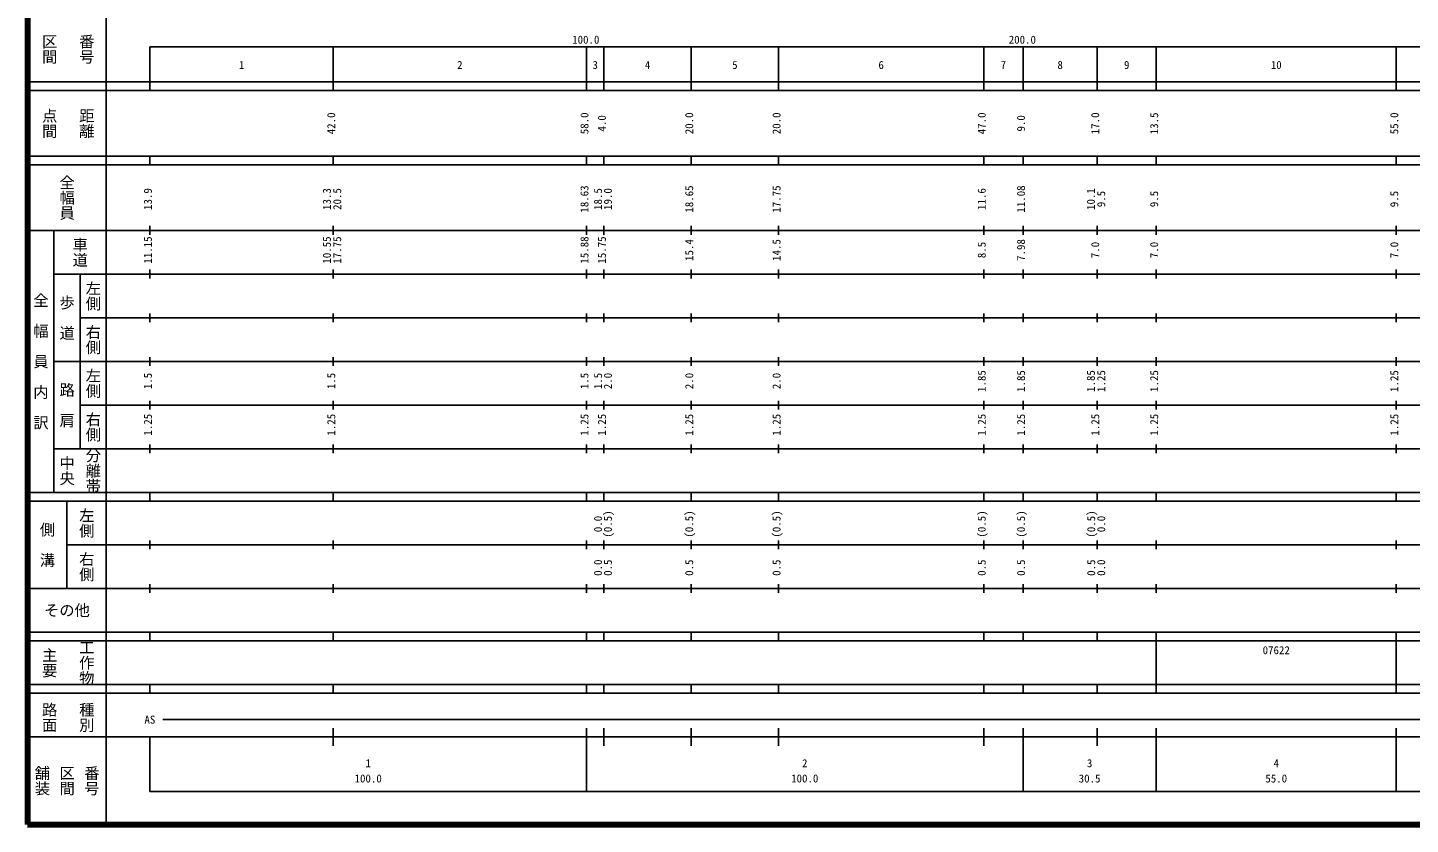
# Model space of a CAD drawing. Units: millimetres on the paper, enlarged 1000 times. Extents: x 40000 to 680000, y 20000 to 380000.
# Drawn here: x 40000 to 356719, y 20000 to 202409 of the extents above; entities that cross this region are included whole.
import ezdxf
from ezdxf.enums import TextEntityAlignment as Align

# ---------------------------------------------------------------- set-up
doc = ezdxf.new("R2010")
doc.units = ezdxf.units.MM
doc.header["$LTSCALE"] = 1000
doc.layers.add('M-TTL', color=2, linetype='Continuous', lineweight=140)
doc.layers.add('M-TTL-BAND', color=7, linetype='Continuous', lineweight=25)
doc.styles.add('@ＭＳ ゴシック', font='')
doc.styles.add('ＭＳ ゴシック', font='')
doc.styles.get('@ＭＳ ゴシック').set_extended_font_data('@MS Gothic')
doc.styles.get('ＭＳ ゴシック').set_extended_font_data('MS Gothic')

msp = doc.modelspace()

# ---------------------------------------------------------------- linework, layer by layer
at = {"layer": 'M-TTL'}
for p, q in [((40000, 380000), (40000, 20000)), ((40000, 20000), (680000, 20000))]:
    msp.add_line(p, q, dxfattribs=at)
at = {"layer": 'M-TTL-BAND'}
for p, q in [((58000, 370000), (58000, 20000)), ((68000, 198000), (579000, 198000)), ((68000, 198000), (68000, 188000)), ((110000, 188000), (110000, 198000)), ((168000, 188000), (168000, 198000)), ((172000, 188000), (172000, 198000)), ((192000, 188000), (192000, 198000)), ((212000, 188000), (212000, 198000)), ((259000, 188000), (259000, 198000)), ((268000, 188000), (268000, 198000)), ((285000, 188000), (285000, 198000)), ((298500, 188000), (298500, 198000)), ((353500, 188000), (353500, 198000)), ((40000, 190000), (579000, 190000)), ((40000, 188000), (579000, 188000)), ((40000, 173000), (579000, 173000)), ((68000, 171000), (68000, 173000)), ((110000, 171000), (110000, 173000)), ((168000, 171000), (168000, 173000)), ((172000, 171000), (172000, 173000)), ((192000, 171000), (192000, 173000)), ((212000, 171000), (212000, 173000)), ((259000, 171000), (259000, 173000)), ((268000, 171000), (268000, 173000)), ((285000, 171000), (285000, 173000)), ((298500, 171000), (298500, 173000)), ((353500, 171000), (353500, 173000)), ((40000, 171000), (579000, 171000)), ((40000, 156000), (579000, 156000)), ((46000, 96000), (46000, 156000)), ((68000, 155000), (68000, 157000)), ((110000, 155000), (110000, 157000)), ((168000, 155000), (168000, 157000)), ((172000, 155000), (172000, 157000)), ((192000, 155000), (192000, 157000)), ((212000, 155000), (212000, 157000)), ((259000, 155000), (259000, 157000)), ((268000, 155000), (268000, 157000)), ((285000, 155000), (285000, 157000)), ((298500, 155000), (298500, 157000)), ((353500, 155000), (353500, 157000)), ((46000, 146000), (579000, 146000)), ((52000, 146000), (52000, 106000)), ((68000, 145000), (68000, 147000)), ((110000, 145000), (110000, 147000)), ((168000, 145000), (168000, 147000)), ((172000, 145000), (172000, 147000)), ((192000, 145000), (192000, 147000)), ((212000, 145000), (212000, 147000)), ((259000, 145000), (259000, 147000)), ((268000, 145000), (268000, 147000)), ((285000, 145000), (285000, 147000)), ((298500, 145000), (298500, 147000)), ((353500, 145000), (353500, 147000)), ((68000, 135000), (68000, 137000)), ((110000, 135000), (110000, 137000)), ((168000, 135000), (168000, 137000)), ((172000, 135000), (172000, 137000)), ((192000, 135000), (192000, 137000)), ((212000, 135000), (212000, 137000)), ((259000, 135000), (259000, 137000)), ((268000, 135000), (268000, 137000)), ((285000, 135000), (285000, 137000)), ((298500, 135000), (298500, 137000)), ((353500, 135000), (353500, 137000)), ((52000, 136000), (579000, 136000)), ((68000, 125000), (68000, 127000)), ((110000, 125000), (110000, 127000)), ((168000, 125000), (168000, 127000)), ((172000, 125000), (172000, 127000)), ((192000, 125000), (192000, 127000)), ((212000, 125000), (212000, 127000)), ((259000, 125000), (259000, 127000)), ((268000, 125000), (268000, 127000)), ((285000, 125000), (285000, 127000)), ((298500, 125000), (298500, 127000)), ((353500, 125000), (353500, 127000)), ((46000, 126000), (579000, 126000)), ((52000, 116000), (579000, 116000)), ((68000, 115000), (68000, 117000)), ((110000, 115000), (110000, 117000)), ((168000, 115000), (168000, 117000)), ((172000, 115000), (172000, 117000)), ((192000, 115000), (192000, 117000)), ((212000, 115000), (212000, 117000)), ((259000, 115000), (259000, 117000)), ((268000, 115000), (268000, 117000)), ((285000, 115000), (285000, 117000)), ((298500, 115000), (298500, 117000)), ((353500, 115000), (353500, 117000)), ((46000, 106000), (579000, 106000)), ((68000, 105000), (68000, 107000)), ((110000, 105000), (110000, 107000)), ((168000, 105000), (168000, 107000)), ((172000, 105000), (172000, 107000)), ((192000, 105000), (192000, 107000)), ((212000, 105000), (212000, 107000)), ((259000, 105000), (259000, 107000)), ((268000, 105000), (268000, 107000)), ((285000, 105000), (285000, 107000)), ((298500, 105000), (298500, 107000)), ((353500, 105000), (353500, 107000)), ((40000, 96000), (579000, 96000)), ((68000, 94000), (68000, 96000)), ((110000, 94000), (110000, 96000)), ((168000, 94000), (168000, 96000)), ((172000, 94000), (172000, 96000)), ((192000, 94000), (192000, 96000)), ((212000, 94000), (212000, 96000)), ((259000, 94000), (259000, 96000)), ((268000, 94000), (268000, 96000)), ((285000, 94000), (285000, 96000)), ((298500, 94000), (298500, 96000)), ((353500, 94000), (353500, 96000)), ((40000, 94000), (579000, 94000)), ((49000, 94000), (49000, 74000)), ((49000, 84000), (579000, 84000)), ((68000, 83000), (68000, 85000)), ((110000, 83000), (110000, 85000)), ((168000, 83000), (168000, 85000)), ((172000, 83000), (172000, 85000)), ((192000, 83000), (192000, 85000)), ((212000, 83000), (212000, 85000)), ((259000, 83000), (259000, 85000)), ((268000, 83000), (268000, 85000)), ((285000, 83000), (285000, 85000)), ((298500, 83000), (298500, 85000)), ((353500, 83000), (353500, 85000)), ((40000, 74000), (579000, 74000)), ((68000, 73000), (68000, 75000)), ((110000, 73000), (110000, 75000)), ((168000, 73000), (168000, 75000)), ((172000, 73000), (172000, 75000)), ((192000, 73000), (192000, 75000)), ((212000, 73000), (212000, 75000)), ((259000, 73000), (259000, 75000)), ((268000, 73000), (268000, 75000)), ((285000, 73000), (285000, 75000)), ((298500, 73000), (298500, 75000)), ((353500, 73000), (353500, 75000)), ((40000, 64000), (579000, 64000)), ((68000, 62000), (68000, 64000)), ((110000, 62000), (110000, 64000)), ((168000, 62000), (168000, 64000)), ((172000, 62000), (172000, 64000)), ((192000, 62000), (192000, 64000)), ((212000, 62000), (212000, 64000)), ((259000, 62000), (259000, 64000)), ((268000, 62000), (268000, 64000)), ((285000, 62000), (285000, 64000)), ((298500, 62000), (298500, 64000)), ((353500, 62000), (353500, 64000)), ((40000, 62000), (579000, 62000)), ((298500, 52000), (298500, 62000)), ((353500, 52000), (353500, 62000)), ((40000, 52000), (579000, 52000)), ((68000, 50000), (68000, 52000)), ((110000, 50000), (110000, 52000)), ((168000, 50000), (168000, 52000)), ((172000, 50000), (172000, 52000)), ((192000, 50000), (192000, 52000)), ((212000, 50000), (212000, 52000)), ((259000, 50000), (259000, 52000)), ((268000, 50000), (268000, 52000)), ((285000, 50000), (285000, 52000)), ((298500, 50000), (298500, 52000)), ((353500, 50000), (353500, 52000)), ((40000, 50000), (579000, 50000)), ((71000, 44000), (565000, 44000)), ((110000, 38000), (110000, 42000)), ((168000, 27500), (168000, 42000)), ((172000, 38000), (172000, 42000)), ((192000, 38000), (192000, 42000)), ((212000, 38000), (212000, 42000)), ((259000, 38000), (259000, 42000)), ((268000, 27500), (268000, 42000)), ((285000, 38000), (285000, 42000)), ((298500, 27500), (298500, 42000)), ((353500, 27500), (353500, 42000)), ((40000, 40000), (579000, 40000)), ((68000, 40000), (68000, 27500)), ((68000, 27500), (579000, 27500))]:
    msp.add_line(p, q, dxfattribs=at)

# ---------------------------------------------------------------- texts
at = {"layer": 'M-TTL-BAND', "style": '@ＭＳ ゴシック'}
for s, p in [('区間', (45000, 197500)), ('番号', (53500, 197500)), ('点間', (45000, 180500)), ('距離', (53500, 180500)), ('全幅員', (49000, 163500)), ('車道', (52000, 151000)), ('左側', (55000, 141000)), ('全\u3000幅\u3000員\u3000内\u3000訳', (43000, 126000)), ('歩\u3000道', (49000, 136000)), ('右側', (55000, 131000)), ('左側', (55000, 121000)), ('路\u3000肩', (49000, 116000)), ('右側', (55000, 111000)), ('分離帯', (55000, 101000)), ('中央', (49000, 101000)), ('左側', (53500, 89000)), ('側\u3000溝', (44500, 84000)), ('右側', (53500, 79000)), ('主要', (45000, 57000)), ('工作物', (53500, 57000)), ('路面', (45000, 44500)), ('種別', (53500, 44500)), ('舗装', (43333, 30000)), ('区間', (49000, 30000)), ('番号', (54667, 30000))]:
    msp.add_text(s, height=2566, rotation=270, dxfattribs=at).set_placement(p, align=Align.MIDDLE_CENTER)
at = {"layer": 'M-TTL-BAND', "style": 'ＭＳ ゴシック'}
for s, p in [('100.0', (167844, 198195)), ('200.0', (267844, 198195)), ('1', (89000, 192405)), ('2', (139000, 192405)), ('3', (170000, 192405)), ('4', (182000, 192405)), ('5', (202000, 192405)), ('6', (235500, 192405)), ('7', (263500, 192405)), ('8', (276500, 192405)), ('9', (291750, 192405)), ('10', (326000, 192405)), ('07622', (326000, 58405)), ('AS', (68000, 42500)), ('1', (118000, 32523)), ('2', (218000, 32523)), ('3', (283250, 32523)), ('4', (326000, 32523)), ('100.0', (118000, 29033)), ('100.0', (218000, 29033)), ('30.5', (283250, 29033)), ('55.0', (326000, 29033))]:
    msp.add_text(s, height=1833, dxfattribs=at).set_placement(p, align=Align.BOTTOM_CENTER)
for s, p in [('42.0', (111000, 180500)), ('58.0', (169000, 180500)), ('4.0', (173000, 180500)), ('20.0', (193000, 180500)), ('20.0', (213000, 180500)), ('47.0', (260000, 180500)), ('9.0', (269000, 180500)), ('17.0', (286000, 180500)), ('13.5', (299500, 180500)), ('55.0', (354500, 180500)), ('13.9', (69000, 163174)), ('13.3', (110000, 163174)), ('20.5', (112370, 163174)), ('18.63', (169000, 163174)), ('18.5', (172104, 163174)), ('19.0', (174370, 163174)), ('18.65', (193000, 163174)), ('17.75', (213000, 163174)), ('11.6', (260000, 163174)), ('11.08', (269000, 163174)), ('10.1', (285000, 163174)), ('9.5', (287370, 163174)), ('9.5', (299500, 163174)), ('9.5', (354500, 163174)), ('11.15', (69000, 151500)), ('10.55', (110000, 151500)), ('17.75', (112370, 151500)), ('15.88', (169000, 151500)), ('15.75', (173000, 151500)), ('15.4', (193000, 151500)), ('14.5', (213000, 151500)), ('8.5', (260000, 151500)), ('7.98', (269000, 151500)), ('7.0', (286000, 151500)), ('7.0', (299500, 151500)), ('7.0', (354500, 151500)), ('1.85', (260000, 121500)), ('1.85', (269000, 121500)), ('1.85', (285000, 121500)), ('1.25', (287370, 121500)), ('1.25', (299500, 121500)), ('1.25', (354500, 121500)), ('1.5', (69000, 121500)), ('1.5', (111000, 121500)), ('1.5', (169000, 121500)), ('1.5', (172104, 121500)), ('2.0', (174370, 121500)), ('2.0', (193000, 121500)), ('2.0', (213000, 121500)), ('1.25', (69000, 111500)), ('1.25', (111000, 111500)), ('1.25', (169000, 111500)), ('1.25', (173000, 111500)), ('1.25', (193000, 111500)), ('1.25', (213000, 111500)), ('1.25', (260000, 111500)), ('1.25', (269000, 111500)), ('1.25', (286000, 111500)), ('1.25', (299500, 111500)), ('1.25', (354500, 111500)), ('0.0', (172106, 88764)), ('(0.5)', (174370, 88764)), ('(0.5)', (193000, 88764)), ('(0.5)', (213000, 88764)), ('(0.5)', (260000, 88764)), ('(0.5)', (269000, 88764)), ('(0.5)', (285083, 88764)), ('0.0', (287370, 88764)), ('0.0', (172106, 78764)), ('0.5', (174370, 78764)), ('0.5', (193000, 78764)), ('0.5', (213000, 78764)), ('0.5', (260000, 78764)), ('0.5', (269000, 78764)), ('0.5', (285083, 78764)), ('0.0', (287370, 78764))]:
    msp.add_text(s, height=1833, rotation=90, dxfattribs=at).set_placement(p, align=Align.BOTTOM_CENTER)
msp.add_text('その他', height=2566, dxfattribs=at).set_placement((49000, 69000), align=Align.MIDDLE_CENTER)

doc.saveas('drawing.dxf')
